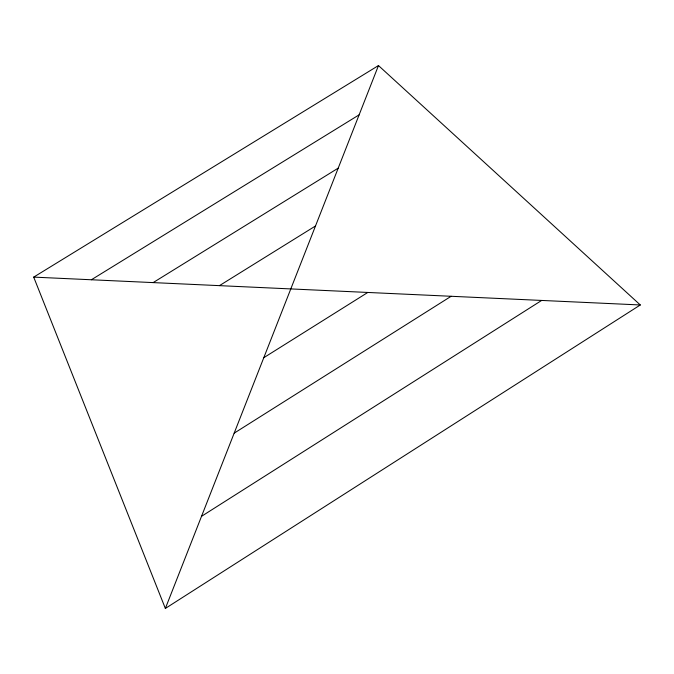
<?xml version="1.0" encoding="UTF-8"?>
<svg xmlns="http://www.w3.org/2000/svg" width="674" height="674" viewBox="0 0 674 674"><rect width="100%" height="100%" fill="white"/><g stroke="black" fill="none" stroke-linecap="round" stroke-linejoin="round"><path stroke-width="1.01" d="M165.357 608.445L378.476 65.555L640.3 304.968L165.357 608.445L33.7 277.115L378.476 65.555M201.518 516.326L541.652 300.436M234.164 433.163L451.133 296.282M263.787 357.7L367.785 292.457M219.446 285.641L315.499 225.975M153.15 282.6L338.205 168.146M91.378 279.761L359.124 114.841M33.7 277.115L640.3 304.968"/></g></svg>
